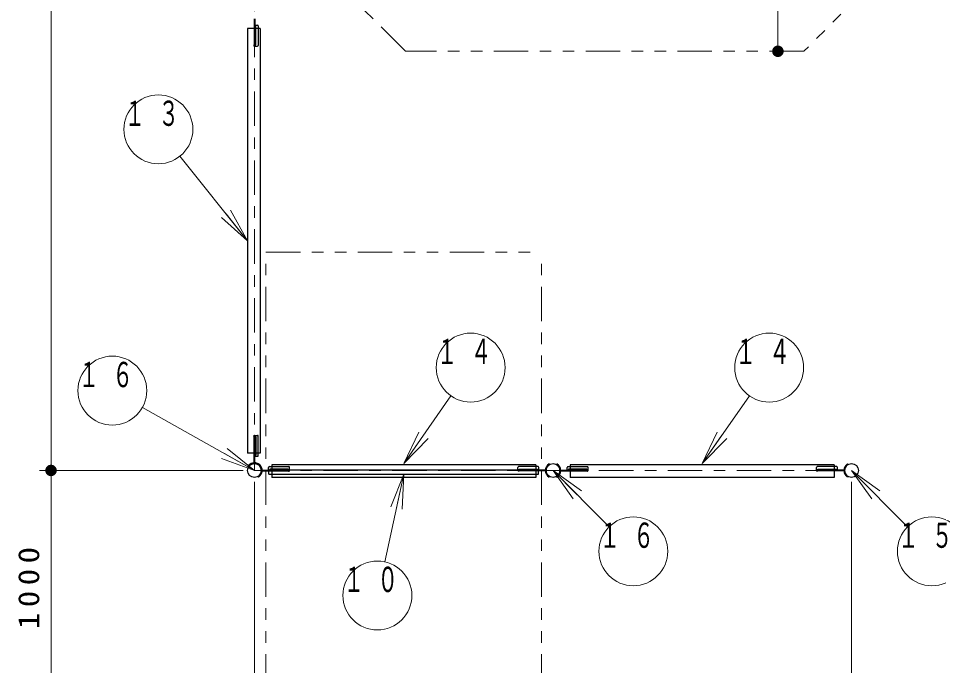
# Model space of a CAD drawing. Units: millimetres on the paper, scale 1:50. Extents: x -385 to 0, y -297 to 267.
# Drawn here: x -338.1 to -258, y 90.7 to 147.1 of the extents above; entities that cross this region are included whole.
import ezdxf

# ---------------------------------------------------------------- set-up
doc = ezdxf.new("R2010")
doc.units = ezdxf.units.MM
doc.linetypes.add('USER2', pattern=[6, 3, -1, 1, -1])
doc.linetypes.add('USER3', pattern=[8, 3, -1, 1, -1, 1, -1])
doc.layers.add('1_50', color=20, linetype='Continuous', lineweight=25)
doc.styles.add('ＭＳ ゴシック', font='')
doc.styles.get('ＭＳ ゴシック').set_extended_font_data('MS Gothic')

# ---------------------------------------------------------------- blocks, each defined once
blk = doc.blocks.new('filled_dot')
at = {"color": 0, "linetype": 'Continuous', "lineweight": -2, "const_width": 1.25}
blk.add_lwpolyline([(-0.625, 0, 1), (0.625, 0, 1)], format="xyb", close=True, dxfattribs=at)

msp = doc.modelspace()

# ---------------------------------------------------------------- linework, layer by layer
at = {"layer": '1_50', "color": 7, "lineweight": 13}
for p, q in [((-335.277, 107.706), (-335.277, 227.706)), ((-271.971, 144.206), (-271.971, 164.206)), ((-318.157, 127.706), (-324.05, 135.067)), ((-318.157, 127.706), (-320.032, 130.048)), ((-319.642, 130.36), (-318.157, 127.706)), ((-318.157, 127.706), (-320.422, 129.735)), ((-304.557, 108.306), (-300.445, 114.202)), ((-278.557, 108.306), (-274.445, 114.202)), ((-317.557, 107.706), (-327.32, 113.19)), ((-304.557, 108.306), (-303.251, 111.052)), ((-304.557, 108.306), (-302.841, 110.766)), ((-278.557, 108.306), (-277.251, 111.052)), ((-278.557, 108.306), (-276.841, 110.766)), ((-302.431, 110.48), (-304.557, 108.306)), ((-276.431, 110.48), (-278.557, 108.306)), ((-317.557, 107.706), (-320.173, 109.175)), ((-319.928, 109.611), (-317.557, 107.706)), ((-317.557, 107.706), (-320.417, 108.739)), ((-318.557, 107.706), (-336.277, 107.706)), ((-335.277, 87.706), (-335.277, 107.706)), ((-289.797, 105.225), (-291.557, 107.706)), ((-291.557, 107.706), (-289.088, 105.93)), ((-291.557, 107.706), (-289.443, 105.578)), ((-291.557, 107.706), (-286.679, 102.797)), ((-263.797, 105.225), (-265.557, 107.706)), ((-265.557, 107.706), (-263.088, 105.93)), ((-265.557, 107.706), (-263.443, 105.578)), ((-265.557, 107.706), (-260.679, 102.797)), ((-317.557, 106.706), (-317.557, 70.782)), ((-304.557, 107.374), (-306.215, 99.754)), ((-305.683, 104.548), (-304.557, 107.374)), ((-304.557, 107.374), (-305.195, 104.442)), ((-304.557, 107.374), (-304.706, 104.336)), ((-265.557, 106.706), (-265.557, 70.782))]:
    msp.add_line(p, q, dxfattribs=at)
at = {"layer": '1_50', "color": 131, "linetype": 'USER2', "lineweight": 13}
for q in [(-317.557, 227.706), (-265.557, 107.706)]:
    msp.add_line((-317.557, 107.706), q, dxfattribs=at)
at = {"layer": '1_50', "color": 2}
for p, q in [((-317.589, 147.037), (-317.589, 144.782)), ((-317.525, 147.037), (-317.525, 144.782)), ((-317.589, 144.782), (-317.525, 144.782)), ((-317.589, 110.63), (-317.525, 110.63)), ((-317.589, 108.375), (-317.589, 110.63)), ((-317.525, 108.375), (-317.525, 110.63)), ((-291.246, 108.224), (-291.214, 108.28)), ((-265.868, 108.224), (-265.9, 108.28)), ((-318.076, 108.017), (-318.131, 108.049)), ((-318.076, 108.017), (-318.131, 108.049)), ((-316.888, 107.738), (-314.633, 107.738)), ((-316.888, 107.674), (-314.633, 107.674)), ((-314.633, 107.674), (-314.633, 107.738)), ((-292.226, 107.738), (-294.481, 107.738)), ((-294.481, 107.674), (-294.481, 107.738)), ((-292.226, 107.674), (-294.481, 107.674)), ((-290.888, 107.738), (-288.633, 107.738)), ((-290.888, 107.674), (-288.633, 107.674)), ((-288.633, 107.674), (-288.633, 107.738)), ((-266.226, 107.738), (-268.481, 107.738)), ((-268.481, 107.674), (-268.481, 107.738)), ((-266.226, 107.674), (-268.481, 107.674)), ((-317.246, 107.187), (-317.214, 107.131)), ((-291.246, 107.187), (-291.214, 107.131)), ((-265.868, 107.187), (-265.9, 107.131))]:
    msp.add_line(p, q, dxfattribs=at)
at = {"layer": '1_50', "color": 7}
for p, q in [((-317.057, 146.203), (-318.157, 146.203)), ((-318.157, 146.203), (-318.157, 109.208)), ((-317.057, 146.203), (-317.057, 109.208)), ((-317.057, 109.208), (-318.157, 109.208)), ((-293.059, 108.206), (-316.055, 108.206)), ((-316.055, 108.206), (-316.055, 107.106)), ((-293.059, 108.206), (-293.059, 107.106)), ((-267.059, 108.206), (-290.055, 108.206)), ((-290.055, 108.206), (-290.055, 107.106)), ((-267.059, 108.206), (-267.059, 107.106)), ((-293.059, 107.106), (-316.055, 107.106)), ((-267.059, 107.106), (-290.055, 107.106))]:
    msp.add_line(p, q, dxfattribs=at)
at = {"layer": '1_50', "color": 1}
for p, q in [((-317.445, 146.361), (-317.525, 146.361)), ((-317.485, 146.472), (-317.285, 146.472)), ((-317.445, 144.772), (-317.445, 146.361)), ((-317.225, 146.412), (-317.225, 144.712)), ((-317.605, 144.732), (-317.605, 144.692)), ((-317.565, 144.772), (-317.445, 144.772)), ((-317.565, 144.652), (-317.285, 144.652)), ((-317.605, 110.68), (-317.605, 110.72)), ((-317.565, 110.76), (-317.285, 110.76)), ((-317.565, 110.64), (-317.445, 110.64)), ((-317.445, 110.64), (-317.445, 109.05)), ((-317.225, 109), (-317.225, 110.7)), ((-317.445, 109.05), (-317.525, 109.05)), ((-317.485, 108.94), (-317.285, 108.94)), ((-316.323, 107.778), (-316.323, 107.978)), ((-316.263, 108.038), (-314.563, 108.038)), ((-316.213, 107.818), (-316.213, 107.738)), ((-314.623, 107.818), (-316.213, 107.818)), ((-314.623, 107.698), (-314.623, 107.818)), ((-314.583, 107.658), (-314.543, 107.658)), ((-314.503, 107.698), (-314.503, 107.978)), ((-294.611, 107.698), (-294.611, 107.978)), ((-294.531, 107.658), (-294.571, 107.658)), ((-292.851, 108.038), (-294.551, 108.038)), ((-294.491, 107.818), (-292.901, 107.818)), ((-294.491, 107.698), (-294.491, 107.818)), ((-292.901, 107.818), (-292.901, 107.738)), ((-292.791, 107.778), (-292.791, 107.978)), ((-290.323, 107.778), (-290.323, 107.978)), ((-290.263, 108.038), (-288.563, 108.038)), ((-288.623, 107.818), (-290.213, 107.818)), ((-290.213, 107.818), (-290.213, 107.738)), ((-288.623, 107.698), (-288.623, 107.818)), ((-288.583, 107.658), (-288.543, 107.658)), ((-288.503, 107.698), (-288.503, 107.978)), ((-268.611, 107.698), (-268.611, 107.978)), ((-268.531, 107.658), (-268.571, 107.658)), ((-266.851, 108.038), (-268.551, 108.038)), ((-268.491, 107.818), (-266.901, 107.818)), ((-268.491, 107.698), (-268.491, 107.818)), ((-266.901, 107.818), (-266.901, 107.738)), ((-266.791, 107.778), (-266.791, 107.978))]:
    msp.add_line(p, q, dxfattribs=at)
at = {"layer": '1_50', "color": 40, "linetype": 'USER3', "lineweight": 13}
for p, q in [((-316.557, 126.706), (-292.557, 126.706)), ((-316.557, 88.706), (-316.557, 126.706)), ((-292.557, 88.706), (-292.557, 126.706))]:
    msp.add_line(p, q, dxfattribs=at)
at = {"layer": '1_50', "color": 253}
for p, q in [((-317.246, 108.224), (-317.214, 108.28)), ((-291.868, 108.224), (-291.9, 108.28)), ((-316.891, 107.674), (-315.457, 107.674)), ((-316.888, 107.738), (-315.457, 107.738)), ((-315.457, 107.738), (-315.457, 107.674)), ((-292.226, 107.738), (-293.657, 107.738)), ((-293.657, 107.738), (-293.657, 107.674)), ((-292.223, 107.674), (-293.657, 107.674)), ((-317.246, 107.187), (-317.214, 107.131)), ((-291.868, 107.187), (-291.9, 107.131))]:
    msp.add_line(p, q, dxfattribs=at)
at = {"layer": '1_50', "color": 4}
for p, q in [((-316.307, 107.754), (-292.807, 107.754)), ((-316.307, 107.374), (-316.307, 107.754)), ((-292.807, 107.374), (-292.807, 107.754)), ((-316.307, 107.374), (-292.807, 107.374))]:
    msp.add_line(p, q, dxfattribs=at)
at = {"layer": '1_50', "color": 70, "linetype": 'USER3', "lineweight": 13}
msp.add_lwpolyline([(-257.996, 190.49), (-257.996, 155.921), (-269.712, 144.206), (-304.402, 144.206), (-316.118, 155.921), (-316.118, 190.49), (-304.402, 202.206), (-269.712, 202.206)], close=True, dxfattribs=at)
at = {"layer": '1_50', "color": 7, "lineweight": 13}
for centre in [(-325.925, 137.409), (-298.729, 116.663), (-272.729, 116.663), (-329.936, 114.66), (-284.565, 100.669), (-258.565, 100.669), (-306.852, 96.823)]:
    msp.add_circle(centre, 3, dxfattribs=at)
at = {"layer": '1_50', "color": 7}
for centre in [(-317.557, 107.706), (-317.557, 107.706), (-291.557, 107.706), (-291.557, 107.706), (-291.557, 107.706), (-265.557, 107.706)]:
    msp.add_circle(centre, 0.605, dxfattribs=at)
at = {"layer": '1_50', "color": 1}
for centre, radius, start, end in [((-317.485, 146.432), 0.04, 90, 180), ((-317.285, 146.412), 0.06, 0, 90), ((-317.565, 144.732), 0.04, 90, 180), ((-317.565, 144.692), 0.04, 180, 270), ((-317.285, 144.712), 0.06, 270, 0), ((-317.565, 110.72), 0.04, 90, 180), ((-317.565, 110.68), 0.04, 180, 270), ((-317.285, 110.7), 0.06, 0, 90), ((-317.285, 109), 0.06, 270, 0), ((-317.485, 108.98), 0.04, 180, 270), ((-316.263, 107.978), 0.06, 90, 180), ((-316.283, 107.778), 0.04, 180, 270), ((-314.583, 107.698), 0.04, 180, 270), ((-314.563, 107.978), 0.06, 0, 90), ((-314.543, 107.698), 0.04, 270, 0), ((-294.551, 107.978), 0.06, 90, 180), ((-294.571, 107.698), 0.04, 180, 270), ((-294.531, 107.698), 0.04, 270, 0), ((-292.851, 107.978), 0.06, 0, 90), ((-292.831, 107.778), 0.04, 270, 0), ((-290.263, 107.978), 0.06, 90, 180), ((-290.283, 107.778), 0.04, 180, 270), ((-288.583, 107.698), 0.04, 180, 270), ((-288.563, 107.978), 0.06, 0, 90), ((-288.543, 107.698), 0.04, 270, 0), ((-268.551, 107.978), 0.06, 90, 180), ((-268.571, 107.698), 0.04, 180, 270), ((-268.531, 107.698), 0.04, 270, 0), ((-266.851, 107.978), 0.06, 0, 90), ((-266.831, 107.778), 0.04, 270, 0)]:
    msp.add_arc(centre, radius, start, end, dxfattribs=at)
at = {"layer": '1_50', "color": 2}
for centre, radius, start, end in [((-317.557, 107.706), 0.669, 30.85647, 149.14353), ((-317.557, 107.706), 0.669, 300.85647, 149.14353), ((-317.557, 107.706), 0.605, 300.85647, 149.14353), ((-291.557, 107.706), 0.605, 300.85647, 59.14353), ((-291.557, 107.706), 0.669, 300.85647, 59.14353), ((-265.557, 107.706), 0.669, 120.85647, 239.14353), ((-265.557, 107.706), 0.605, 120.85647, 239.14353)]:
    msp.add_arc(centre, radius, start, end, dxfattribs=at)
at = {"layer": '1_50', "color": 253}
for centre, radius, start, end in [((-317.557, 107.706), 0.605, 300.85647, 59.14353), ((-317.557, 107.706), 0.669, 300.85647, 59.14353), ((-291.557, 107.706), 0.669, 120.85647, 239.14353), ((-291.557, 107.706), 0.605, 120.85647, 239.14353)]:
    msp.add_arc(centre, radius, start, end, dxfattribs=at)

# ---------------------------------------------------------------- block references
at = {"layer": '1_50', "color": 7, "lineweight": 13, "xscale": 0.4, "yscale": 0.4}
for p, rotation in [((-271.971, 144.206), 90), ((-335.277, 107.706), 90), ((-335.277, 107.706), 270)]:
    msp.add_blockref('filled_dot', p, dxfattribs=dict(at, rotation=rotation))

# ---------------------------------------------------------------- texts
at = {"layer": '1_50', "color": 7, "char_height": 2.199, "attachment_point": 2, "style": 'ＭＳ ゴシック'}
for s, insert in [('\\T1.64;\\W0.6;１３', (-325.925, 139.909)), ('\\T1.64;\\W0.6;１４', (-298.729, 119.163)), ('\\T1.64;\\W0.6;１４', (-272.729, 119.163)), ('\\T1.64;\\W0.6;１６', (-329.936, 117.16)), ('\\T1.64;\\W0.6;１６', (-284.565, 103.169)), ('\\T1.64;\\W0.6;１５', (-258.565, 103.169)), ('\\T1.64;\\W0.6;１０', (-306.852, 99.323))]:
    msp.add_mtext(s, dxfattribs=dict(at, insert=insert))
at = {"layer": '1_50', "color": 7, "insert": (-336.277, 97.706), "char_height": 1.833, "attachment_point": 8, "rotation": 90, "style": 'ＭＳ ゴシック'}
msp.add_mtext('\\T1.33;\\W1.15;1000', dxfattribs=at)

doc.saveas('drawing.dxf')
